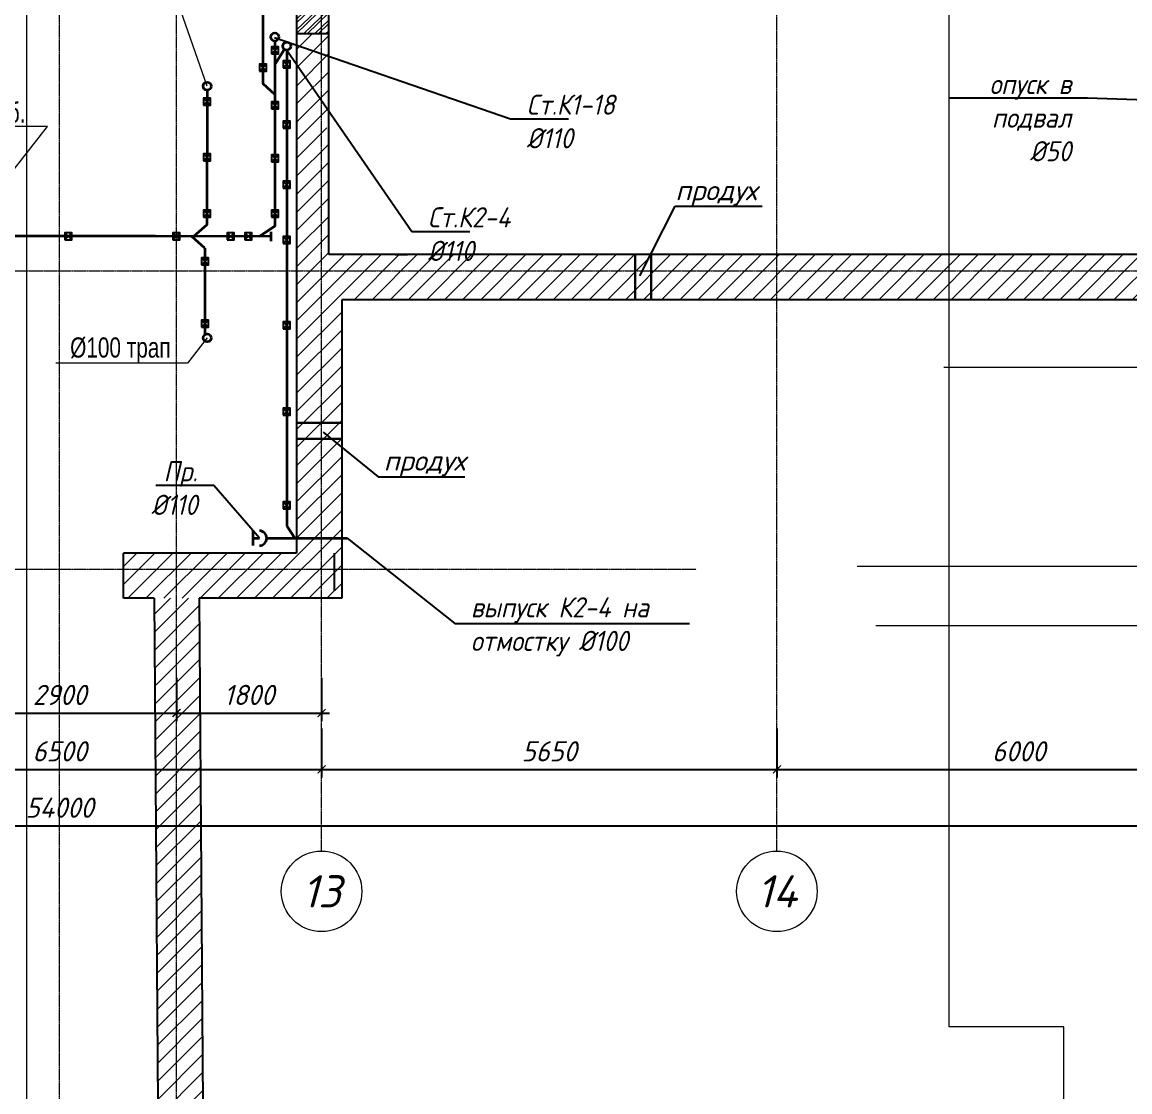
# Model space of a CAD drawing. Header units: millimetres. Extents: x -10178924 to 11692288, y -947381 to 58396.
# Drawn here: x 745672 to 759417, y -900598 to -887320 of the extents above; entities that cross this region are included whole.
import ezdxf
from ezdxf import colors
from ezdxf.entities.mleader import LeaderData, LeaderLine
from ezdxf.enums import TextEntityAlignment as Align
from ezdxf.math import Vec2, Vec3

# ---------------------------------------------------------------- set-up
doc = ezdxf.new("R2010")
doc.units = ezdxf.units.MM
doc.linetypes.add('осевая', pattern=[50.8, 31.75, -6.35, 6.35, -6.35])
for name, color, linetype, lineweight in [('!К2', 150, 'Continuous', 35), ('_0', 7, 'Continuous', 25), ('PDF _Разрезы', 7, 'Continuous', 9), ('ВК_ К1', 24, 'Continuous', 35), ('Перегородки', 162, 'Continuous', 9), ('перегородки нов.', 112, 'Continuous', 30), ('Размеры осевые', 153, 'Continuous', 9), ('Стены.1', 7, 'Continuous', 25), ('Текст 0.09', 250, 'Continuous', 5), ('ШТРИХОВКА', 252, 'Continuous', 15)]:
    doc.layers.add(name, color=color, linetype=linetype, lineweight=lineweight)
doc.layers.add('ВК_Выноски', color=7, linetype='Continuous')
doc.layers.add('Стены внутр.1', color=7, linetype='Continuous')
doc.styles.add('Gost_', font='isocpeur.ttf', dxfattribs={"width": 0.8, "height": 250})
doc.styles.add('ISOCPEUR', font='isocpeui.ttf', dxfattribs={"width": 0.9})
doc.styles.add('PDF ISOCPEUR Italic', font='isocpeui.ttf')
doc.styles.add('НТПИ_ТИ', font='isocpeui.ttf', dxfattribs={"height": 250})
doc.styles.add('Текст_М100', font='GOST_Common Italic.ttf', dxfattribs={"height": 250})
doc.dimstyles.new('Размеры_М100', dxfattribs={"dimtxt": 250, "dimasz": 100, "dimexe": 100, "dimexo": 100, "dimgap": 100, "dimtad": 1, "dimrnd": 5, "dimtxsty": 'Текст_М100', "dimblk": 'ARCHTICK', "dimcen": 250, "dimdle": 100, "dimadec": 0, "dimazin": 2, "dimtfac": 1, "dimtmove": 1, "dimatfit": 3, "dimfxl": 1, "dimarcsym": 0})

# ---------------------------------------------------------------- blocks, each defined once
blk = doc.blocks.new('_None')
blk = doc.blocks.new('*U2131')
at = {"color": 0, "lineweight": -2}
for p, q in [((215, -115), (215, 115)), ((215, 0), (115, 0))]:
    blk.add_line(p, q, dxfattribs=at)
blk.add_arc((115, 0), 115, 90, 270, dxfattribs=at)
at = {"color": 18, "lineweight": 40, "true_color": 0x050505, "style": 'Gost_', "width": 0.8, "flags": 1}
blk.add_attdef('ДИАМЕТР', text='', height=2.5, dxfattribs=at).set_placement((-24, 39), align=Align.MIDDLE_CENTER)
blk = doc.blocks.new('_ArchTick')
at = {"color": 0, "linetype": 'ByBlock', "const_width": 0.15}
blk.add_lwpolyline([(-0.5, -0.5), (0.5, 0.5)], dxfattribs=at)
blk = doc.blocks.new('*D2703')
at = {"layer": 'Defpoints', "color": 0, "ltscale": 100, "transparency": 16777216}
for p in [(0, -18048), (54000, -18048), (54000, -18687)]:
    blk.add_point(p, dxfattribs=at)
at = {"layer": 'Размеры осевые', "color": 0, "lineweight": -2, "ltscale": 100, "transparency": 16777216}
for p, q in [((0, -18148), (0, -18787)), ((54000, -18148), (54000, -18787)), ((-100, -18687), (54100, -18687))]:
    blk.add_line(p, q, dxfattribs=at)
at = {"layer": 'Размеры осевые', "color": 0, "lineweight": -2, "ltscale": 100, "transparency": 16777216, "xscale": 100, "yscale": 100, "zscale": 100, "rotation": 180}
blk.add_blockref('_ArchTick', (0, -18687), dxfattribs=at)
at = {"layer": 'Размеры осевые', "color": 0, "lineweight": -2, "ltscale": 100, "transparency": 16777216, "xscale": 100, "yscale": 100, "zscale": 100}
blk.add_blockref('_ArchTick', (54000, -18687), dxfattribs=at)
at = {"layer": 'Размеры осевые', "color": 0, "ltscale": 100, "transparency": 16777216, "insert": (27000, -18462), "char_height": 250, "attachment_point": 5, "style": 'Текст_М100'}
blk.add_mtext('54000', dxfattribs=at)
blk = doc.blocks.new('*D2705')
at = {"layer": 'Defpoints', "color": 0, "ltscale": 100, "transparency": 16777216}
for p in [(30250, -17380), (23750, -17775), (30250, -17987)]:
    blk.add_point(p, dxfattribs=at)
at = {"layer": 'Размеры осевые', "color": 0, "lineweight": -2, "ltscale": 100, "transparency": 16777216}
for p, q in [((30250, -17480), (30250, -18087)), ((23650, -17987), (30350, -17987)), ((23750, -17875), (23750, -18087))]:
    blk.add_line(p, q, dxfattribs=at)
at = {"layer": 'Размеры осевые', "color": 0, "lineweight": -2, "ltscale": 100, "transparency": 16777216, "xscale": 100, "yscale": 100, "zscale": 100, "rotation": 180}
blk.add_blockref('_ArchTick', (23750, -17987), dxfattribs=at)
at = {"layer": 'Размеры осевые', "color": 0, "lineweight": -2, "ltscale": 100, "transparency": 16777216, "xscale": 100, "yscale": 100, "zscale": 100}
blk.add_blockref('_ArchTick', (30250, -17987), dxfattribs=at)
at = {"layer": 'Размеры осевые', "color": 0, "ltscale": 100, "transparency": 16777216, "insert": (27000, -17762), "char_height": 250, "attachment_point": 5, "style": 'Текст_М100'}
blk.add_mtext('6500', dxfattribs=at)
blk = doc.blocks.new('*D2706')
at = {"layer": 'Defpoints', "color": 0, "ltscale": 100, "transparency": 16777216}
for p in [(30250, -17380), (35900, -17380), (35900, -17987)]:
    blk.add_point(p, dxfattribs=at)
at = {"layer": 'Размеры осевые', "color": 0, "lineweight": -2, "ltscale": 100, "transparency": 16777216}
for p, q in [((30250, -17480), (30250, -18087)), ((35900, -17480), (35900, -18087)), ((30150, -17987), (36000, -17987))]:
    blk.add_line(p, q, dxfattribs=at)
at = {"layer": 'Размеры осевые', "color": 0, "lineweight": -2, "ltscale": 100, "transparency": 16777216, "xscale": 100, "yscale": 100, "zscale": 100, "rotation": 180}
blk.add_blockref('_ArchTick', (30250, -17987), dxfattribs=at)
at = {"layer": 'Размеры осевые', "color": 0, "lineweight": -2, "ltscale": 100, "transparency": 16777216, "xscale": 100, "yscale": 100, "zscale": 100}
blk.add_blockref('_ArchTick', (35900, -17987), dxfattribs=at)
at = {"layer": 'Размеры осевые', "color": 0, "ltscale": 100, "transparency": 16777216, "insert": (33075, -17762), "char_height": 250, "attachment_point": 5, "style": 'Текст_М100'}
blk.add_mtext('5650', dxfattribs=at)
blk = doc.blocks.new('*D2707')
at = {"layer": 'Defpoints', "color": 0, "ltscale": 100, "transparency": 16777216}
for p in [(35900, -17380), (41900, -17380), (41900, -17987)]:
    blk.add_point(p, dxfattribs=at)
at = {"layer": 'Размеры осевые', "color": 0, "lineweight": -2, "ltscale": 100, "transparency": 16777216}
for p, q in [((35900, -17480), (35900, -18087)), ((41900, -17480), (41900, -18087)), ((35800, -17987), (42000, -17987))]:
    blk.add_line(p, q, dxfattribs=at)
at = {"layer": 'Размеры осевые', "color": 0, "lineweight": -2, "ltscale": 100, "transparency": 16777216, "xscale": 100, "yscale": 100, "zscale": 100, "rotation": 180}
blk.add_blockref('_ArchTick', (35900, -17987), dxfattribs=at)
at = {"layer": 'Размеры осевые', "color": 0, "lineweight": -2, "ltscale": 100, "transparency": 16777216, "xscale": 100, "yscale": 100, "zscale": 100}
blk.add_blockref('_ArchTick', (41900, -17987), dxfattribs=at)
at = {"layer": 'Размеры осевые', "color": 0, "ltscale": 100, "transparency": 16777216, "insert": (38900, -17762), "char_height": 250, "attachment_point": 5, "style": 'Текст_М100'}
blk.add_mtext('6000', dxfattribs=at)
blk = doc.blocks.new('*D2711')
at = {"layer": 'Defpoints', "color": 0, "ltscale": 100, "transparency": 16777216}
for p in [(28450, -16752), (25550, -17004), (28450, -17287)]:
    blk.add_point(p, dxfattribs=at)
at = {"layer": 'Размеры осевые', "color": 0, "lineweight": -2, "ltscale": 100, "transparency": 16777216}
for p, q in [((28450, -16852), (28450, -17387)), ((25550, -17104), (25550, -17387)), ((25450, -17287), (28550, -17287))]:
    blk.add_line(p, q, dxfattribs=at)
at = {"layer": 'Размеры осевые', "color": 0, "lineweight": -2, "ltscale": 100, "transparency": 16777216, "xscale": 100, "yscale": 100, "zscale": 100, "rotation": 180}
blk.add_blockref('_ArchTick', (25550, -17287), dxfattribs=at)
at = {"layer": 'Размеры осевые', "color": 0, "lineweight": -2, "ltscale": 100, "transparency": 16777216, "xscale": 100, "yscale": 100, "zscale": 100}
blk.add_blockref('_ArchTick', (28450, -17287), dxfattribs=at)
at = {"layer": 'Размеры осевые', "color": 0, "ltscale": 100, "transparency": 16777216, "insert": (27000, -17062), "char_height": 250, "attachment_point": 5, "style": 'Текст_М100'}
blk.add_mtext('2900', dxfattribs=at)
blk = doc.blocks.new('*D2712')
at = {"layer": 'Defpoints', "color": 0, "ltscale": 100, "transparency": 16777216}
for p in [(28450, -16752), (30250, -16752), (30250, -17287)]:
    blk.add_point(p, dxfattribs=at)
at = {"layer": 'Размеры осевые', "color": 0, "lineweight": -2, "ltscale": 100, "transparency": 16777216}
for p, q in [((28450, -16852), (28450, -17387)), ((30250, -16852), (30250, -17387)), ((28350, -17287), (30350, -17287))]:
    blk.add_line(p, q, dxfattribs=at)
at = {"layer": 'Размеры осевые', "color": 0, "lineweight": -2, "ltscale": 100, "transparency": 16777216, "xscale": 100, "yscale": 100, "zscale": 100, "rotation": 180}
blk.add_blockref('_ArchTick', (28450, -17287), dxfattribs=at)
at = {"layer": 'Размеры осевые', "color": 0, "lineweight": -2, "ltscale": 100, "transparency": 16777216, "xscale": 100, "yscale": 100, "zscale": 100}
blk.add_blockref('_ArchTick', (30250, -17287), dxfattribs=at)
at = {"layer": 'Размеры осевые', "color": 0, "ltscale": 100, "transparency": 16777216, "insert": (29350, -17062), "char_height": 250, "attachment_point": 5, "style": 'Текст_М100'}
blk.add_mtext('1800', dxfattribs=at)
blk = doc.blocks.new('A$C5282721b')
at = {"layer": 'Перегородки', "lineweight": 20, "true_color": 0x000000, "transparency": 33554687}
h = blk.add_hatch(dxfattribs=at)
h.set_pattern_fill('ANSI32', color=18, scale=10, angle=359)
h.set_pattern_definition([(44, (3697.79, 237821.82), (-66.16621, 68.517116), []), (44, (3742.68, 237821.04), (-66.16621, 68.517116), [])])
h.paths.add_polyline_path([(30340.503, -8261.283), (29940.503, -8261.282), (29940.503, -8858.185), (30342.672, -8858.185)])
at = {"layer": 'ШТРИХОВКА', "ltscale": 100, "true_color": 0x000000, "transparency": 33554687}
h = blk.add_hatch(dxfattribs=at)
h.set_pattern_fill('ANSI31', color=18, scale=50)
h.set_pattern_definition([(45, (-79853.19, 25128.16), (-112.2532, 112.2532), [])])
h.paths.add_polyline_path([(30308.806, -10037.639), (30340.503, -10057.45), (30340.503, -9982.609)], flags=16)
h.paths.add_polyline_path([(29940.503, -9500.003), (30274.939, -9500.003), (30340.503, -9500.003), (30340.503, -8858.185), (29940.503, -8858.185)])
h.paths.add_polyline_path([(30340.503, -9510.106), (29940.503, -9505.804), (29940.503, -15302.111), (27792.557, -15302.111), (27792.557, -15862.111), (30500.503, -15862.111), (30500.503, -12156.906), (44179.391, -12156.906), (44179.391, -11596.906), (30340.503, -11596.906)])
h = blk.add_hatch(dxfattribs=at)
h.set_pattern_fill('ANSI31', color=18, scale=50)
h.set_pattern_definition([(45, (-104060.72, 12739.44), (-112.2532, 112.2532), [])])
h.paths.add_polyline_path([(28819.385, -27909.346), (28259.391, -27912.252), (28288.13, -31868.119), (27792.557, -31868.119), (27792.557, -32428.119), (29042.101, -32424.051), (29042.101, -31868.119), (28848.144, -31868.119)])
h.paths.add_polyline_path([(28251.265, -26793.645), (28811.26, -26790.739), (28731.866, -15862.111), (28171.851, -15862.111)])
at = {"layer": 'PDF _Разрезы', "color": 18, "lineweight": 9, "true_color": 0x000000, "transparency": 33554687}
for points in [[(26590.978, -58613.553), (26594.843, 2746.034)], [(39460.485, -52606.265), (39460.485, -21182.649), (38038.076, -21182.649), (38038.076, 2729.276)]]:
    blk.add_lwpolyline(points, dxfattribs=at)
at = {"layer": 'Перегородки', "color": 18, "linetype": 'Continuous', "lineweight": 25, "true_color": 0x000000, "transparency": 33554687}
blk.add_line((30342.672, -8858.185), (29940.503, -8858.185), dxfattribs=at)
at = {"layer": 'перегородки нов.', "color": 18, "ltscale": 100, "true_color": 0x000000, "transparency": 33554687}
for p, q in [((34140.503, -12156.906), (34140.503, -11596.906)), ((34340.503, -12156.906), (34340.503, -11596.906)), ((29940.503, -13684.509), (30500.503, -13684.509)), ((29940.503, -13884.509), (30500.503, -13884.509))]:
    blk.add_line(p, q, dxfattribs=at)
at = {"layer": 'Размеры осевые', "color": 251, "linetype": 'осевая', "ltscale": 0.5, "transparency": 33554687}
for p, q in [((27000, -52200), (27000, 1500)), ((30250, -19000), (30250, 1500)), ((35900, -19000), (35900, 1500)), ((28450, -58512.867), (28450, -4812.867)), ((-9750, -11800), (57900, -11800)), ((-9750, -15500), (34900, -15500))]:
    blk.add_line(p, q, dxfattribs=at)
at = {"layer": 'Размеры осевые', "color": 251, "ltscale": 100, "transparency": 33554687}
for centre in [(30250, -19500), (35900, -19500)]:
    blk.add_circle(centre, 500, dxfattribs=at)
at = {"layer": 'Стены внутр.1', "color": 18, "linetype": 'Continuous', "true_color": 0x000000, "transparency": 33554687, "flags": 128}
for points in [[(30340.503, -11596.906), (30340.503, -4591.943)], [(29940.503, -8240.115), (29940.503, -10500.003)], [(29940.503, -10500.003), (29940.503, -11596.906)]]:
    blk.add_lwpolyline(points, dxfattribs=at)
at = {"layer": 'Стены.1', "color": 18, "linetype": 'Continuous', "true_color": 0x000000, "transparency": 33554687}
blk.add_line((27792.557, -15862.111), (27792.557, -15302.111), dxfattribs=at)
at = {"layer": 'Стены.1', "color": 18, "linetype": 'Continuous', "true_color": 0x000000, "transparency": 33554687, "flags": 128}
for points in [[(29940.503, -11596.906), (29940.503, -12066.906)], [(46664.121, -11596.906), (30340.503, -11596.906)], [(29940.503, -12066.906), (29940.503, -15302.111)], [(54269.391, -12156.906), (30500.503, -12156.906)], [(30500.503, -12156.906), (30500.503, -15862.111)], [(29940.503, -15302.111), (27792.557, -15302.111)], [(28171.851, -15862.111), (27792.557, -15862.111)], [(28171.851, -15862.111), (28288.13, -31868.119)], [(30500.503, -15862.111), (28731.866, -15862.111)], [(28731.866, -15862.111), (28848.144, -31868.119)]]:
    blk.add_lwpolyline(points, dxfattribs=at)
at = {"layer": 'Текст 0.09', "linetype": 'ByBlock', "lineweight": -2, "ltscale": 100, "transparency": 33554687}
blk.add_line((34639.973, -10997.574), (34640.333, -10997.574), dxfattribs=at)
blk.add_line((34639.973, -10997.574), (34640.333, -10997.574), dxfattribs=at)
at = {"layer": 'Текст 0.09', "color": 7, "linetype": 'ByBlock', "lineweight": -2, "ltscale": 100, "transparency": 33554687}
blk.add_line((30954.356, -14353.307), (30954.716, -14353.307), dxfattribs=at)
blk.add_line((30954.356, -14353.307), (30954.716, -14353.307), dxfattribs=at)
at = {"layer": 'Текст 0.09', "linetype": 'ByBlock', "lineweight": -2, "ltscale": 100, "transparency": 33554687}
for points in [[(34200.574, -11859.854), (34639.973, -10997.574)], [(34200.574, -11859.854), (34639.973, -10997.574)], [(34640.333, -10997.574), (35715.612, -10997.574)], [(34640.333, -10997.574), (35715.612, -10997.574)]]:
    blk.add_lwpolyline(points, dxfattribs=at)
at = {"layer": 'Текст 0.09', "color": 7, "linetype": 'ByBlock', "lineweight": -2, "ltscale": 100, "transparency": 33554687}
for points in [[(30270.337, -13801.13), (30954.356, -14353.307)], [(30270.337, -13801.13), (30954.356, -14353.307)], [(30954.716, -14353.307), (32029.995, -14353.307)], [(30954.716, -14353.307), (32029.995, -14353.307)]]:
    blk.add_lwpolyline(points, dxfattribs=at)
at = {"layer": 'Текст 0.09', "ltscale": 100, "transparency": 33554687}
blk.add_solid([(34200.601, -11859.868), (34200.493, -11860.014), (34200.548, -11859.84)], dxfattribs=at)
blk.add_solid([(34200.601, -11859.868), (34200.493, -11860.014), (34200.548, -11859.84)], dxfattribs=at)
at = {"layer": 'Текст 0.09', "color": 7, "ltscale": 100, "transparency": 33554687}
blk.add_solid([(30270.319, -13801.153), (30270.197, -13801.017), (30270.356, -13801.107)], dxfattribs=at)
blk.add_solid([(30270.319, -13801.153), (30270.197, -13801.017), (30270.356, -13801.107)], dxfattribs=at)
at = {"layer": 'Размеры осевые', "color": 251, "ltscale": 100, "transparency": 33554687, "style": 'PDF ISOCPEUR Italic'}
for s, p in [('13', (30250, -19500)), ('14', (35900, -19500))]:
    blk.add_text(s, height=400, dxfattribs=at).set_placement(p, align=Align.MIDDLE_CENTER)
at = {"layer": 'Текст 0.09', "color": 7, "ltscale": 100, "transparency": 33554687, "char_height": 250, "style": 'НТПИ_ТИ'}
for insert, attachment_point in [((34640.423, -10672.574), 1), ((34640.423, -10672.574), 1), ((32029.995, -14028.307), 3), ((32029.995, -14028.307), 3)]:
    blk.add_mtext('продух', dxfattribs=dict(at, insert=insert, attachment_point=attachment_point))
at = {"layer": 'Размеры осевые', "color": 251, "ltscale": 100, "transparency": 33554687}
for base, p1, p2, picture, middle in [((28450, -17286.992), (25550, -17004.374), (28450, -16751.505), '*D2711', (27000, -17061.992)), ((30250, -17286.992), (28450, -16751.505), (30250, -16751.505), '*D2712', (29350, -17061.992)), ((30250, -17986.992), (23750, -17775.5), (30250, -17380.492), '*D2705', (27000, -17761.992)), ((35900, -17986.992), (30250, -17380.492), (35900, -17380.492), '*D2706', (33075, -17761.992)), ((41900, -17986.992), (35900, -17380.492), (41900, -17380.492), '*D2707', (38900, -17761.992)), ((54000, -18686.992), (0, -18048.178), (54000, -18048.178), '*D2703', (27000, -18461.992))]:
    dim = blk.add_linear_dim(base=base, p1=p1, p2=p2, dimstyle='Размеры_М100', dxfattribs=at)
    dim.commit()
    dim.dimension.update_dxf_attribs({"geometry": picture, "text_midpoint": middle})

msp = doc.modelspace()

# ---------------------------------------------------------------- linework, layer by layer
at = {"layer": '!К2', "ltscale": 100}
for p, q in [((748954.5, -887667.8), (748954.5, -893572.3)), ((749053.8, -893725.5), (748954.5, -893572.3)), ((748707.4, -893725.3), (749705.7, -893726.1))]:
    msp.add_line(p, q, dxfattribs=at)
msp.add_circle((748955.8, -887617.8), 50, dxfattribs=at)
for p, q in [((748765.9, -887626), (748853, -887713.1)), ((748853, -887626), (748765.9, -887713.1)), ((748615.4, -887840.3), (748702.5, -887927.3)), ((748702.5, -887840.3), (748615.4, -887927.3)), ((748911, -887801.4), (748998, -887888.4)), ((748998, -887801.4), (748911, -887888.4)), ((747923.3, -888265.6), (748010.4, -888352.6)), ((748010.4, -888265.6), (747923.3, -888352.6)), ((748765.9, -888311.1), (748853, -888398.1)), ((748853, -888311.1), (748765.9, -888398.1)), ((748911, -888549.5), (748998, -888636.6)), ((748998, -888549.5), (748911, -888636.6)), ((747922.1, -888956.1), (748009.2, -889043.1)), ((748009.2, -888956.1), (747922.1, -889043.1)), ((748765.9, -888967), (748853, -889054)), ((748853, -888967), (748765.9, -889054)), ((748911, -889292.5), (748998, -889379.5)), ((748998, -889292.5), (748911, -889379.5)), ((747920.9, -889655.3), (748007.9, -889742.3)), ((748007.9, -889655.3), (747920.9, -889742.3)), ((748765.9, -889655.3), (748853, -889742.3)), ((748853, -889655.3), (748765.9, -889742.3)), ((746201, -889934.2), (746288.1, -890021.2)), ((746288.1, -889934.2), (746201, -890021.2)), ((747543.5, -889934.7), (747630.6, -890021.7)), ((747630.6, -889934.7), (747543.5, -890021.7)), ((748215.3, -889936), (748302.4, -890023)), ((748302.4, -889936), (748215.3, -890023)), ((748436.2, -889936.4), (748523.3, -890023.4)), ((748523.3, -889936.4), (748436.2, -890023.4)), ((748911, -889979.4), (748998, -890066.4)), ((748998, -889979.4), (748911, -890066.4)), ((747898.1, -890246.2), (747985.1, -890333.3)), ((747985.1, -890246.2), (747898.1, -890333.3)), ((747898.9, -891018.9), (747986, -891106)), ((747986, -891018.9), (747898.9, -891106)), ((748911, -891040.1), (748998, -891127.2)), ((748998, -891040.1), (748911, -891127.2)), ((748911, -892112.5), (748998, -892199.5)), ((748998, -892112.5), (748911, -892199.5)), ((748911, -893276), (748998, -893363)), ((748998, -893276), (748911, -893363))]:
    msp.add_line(p, q)
for points in [[(748765.9, -887713.1), (748853, -887713.1), (748853, -887626), (748765.9, -887626)], [(748615.4, -887927.3), (748702.5, -887927.3), (748702.5, -887840.3), (748615.4, -887840.3)], [(748911, -887888.4), (748998, -887888.4), (748998, -887801.4), (748911, -887801.4)], [(747923.3, -888352.6), (748010.4, -888352.6), (748010.4, -888265.6), (747923.3, -888265.6)], [(748765.9, -888398.1), (748853, -888398.1), (748853, -888311.1), (748765.9, -888311.1)], [(748911, -888636.6), (748998, -888636.6), (748998, -888549.5), (748911, -888549.5)], [(747922.1, -889043.1), (748009.2, -889043.1), (748009.2, -888956.1), (747922.1, -888956.1)], [(748765.9, -889054), (748853, -889054), (748853, -888967), (748765.9, -888967)], [(748911, -889379.5), (748998, -889379.5), (748998, -889292.5), (748911, -889292.5)], [(747920.9, -889742.3), (748007.9, -889742.3), (748007.9, -889655.3), (747920.9, -889655.3)], [(748765.9, -889742.3), (748853, -889742.3), (748853, -889655.3), (748765.9, -889655.3)], [(746201, -890021.2), (746288.1, -890021.2), (746288.1, -889934.2), (746201, -889934.2)], [(747543.5, -890021.7), (747630.6, -890021.7), (747630.6, -889934.7), (747543.5, -889934.7)], [(748215.3, -890023), (748302.4, -890023), (748302.4, -889936), (748215.3, -889936)], [(748436.2, -890023.4), (748523.3, -890023.4), (748523.3, -889936.4), (748436.2, -889936.4)], [(748911, -890066.4), (748998, -890066.4), (748998, -889979.4), (748911, -889979.4)], [(747898.1, -890333.3), (747985.1, -890333.3), (747985.1, -890246.2), (747898.1, -890246.2)], [(747898.9, -891106), (747986, -891106), (747986, -891018.9), (747898.9, -891018.9)], [(748911, -891127.2), (748998, -891127.2), (748998, -891040.1), (748911, -891040.1)], [(748911, -892199.5), (748998, -892199.5), (748998, -892112.5), (748911, -892112.5)], [(748911, -893363), (748998, -893363), (748998, -893276), (748911, -893276)]]:
    msp.add_lwpolyline(points, close=True)
at = {"layer": '_0'}
msp.add_line((750301.8, -890205.7), (750451.8, -890205.7), dxfattribs=at)
at = {"layer": '_0', "color": 7, "linetype": 'Continuous', "flags": 128}
msp.add_lwpolyline([(749547.5, -894380.9), (749547.5, -893910.9)], dxfattribs=at)
at = {"layer": 'ВК_ К1', "ltscale": 100}
for p, q in [((748925.4, -887657.5), (748809.4, -887845.9)), ((748757.1, -889921.8), (748757.1, -890039.1)), ((747328, -889977.7), (743542, -889977.7)), ((748757.1, -889980.4), (747328, -889977.7))]:
    msp.add_line(p, q, dxfattribs=at)
at = {"layer": 'ВК_ К1'}
for p, q in [((747967.1, -888164.9), (747964.2, -889834.3)), ((747964.2, -889834.3), (747798.4, -889979.1)), ((747940.9, -890125.4), (747775.8, -889980)), ((747942.6, -891197.1), (747941.4, -890125.8))]:
    msp.add_line(p, q, dxfattribs=at)
msp.add_lwpolyline([(748658.9, -884867.8), (748658.9, -888080.8), (748809.4, -888217.3)], dxfattribs=at)
at = {"layer": 'ВК_ К1', "ltscale": 100}
msp.add_lwpolyline([(748809.4, -887554.5), (748809.4, -889852), (748613.2, -889980.2)], dxfattribs=at)
for centre in [(748807.5, -887504.5), (747967.2, -888114.9), (747968.8, -891239.7)]:
    msp.add_circle(centre, 50, dxfattribs=at)
at = {"layer": 'перегородки нов.', "color": 7, "ltscale": 100, "transparency": 33554687}
for p, q in [((749077.5, -892293.3), (749547.5, -892293.3)), ((749077.5, -892493.3), (749547.5, -892493.3))]:
    msp.add_line(p, q, dxfattribs=at)
at = {"layer": 'Стены внутр.1', "transparency": 33554687}
msp.add_line((750301.8, -890205.7), (750451.8, -890205.7), dxfattribs=at)
at = {"layer": 'Стены.1', "color": 7, "linetype": 'Continuous', "transparency": 33554687, "flags": 128}
msp.add_lwpolyline([(749547.5, -894380.9), (749547.5, -893910.9)], dxfattribs=at)

# ---------------------------------------------------------------- block references
at = {"layer": '!К2', "ltscale": 100, "xscale": 0.8000000000000009, "yscale": 0.8000000000000009, "zscale": 0.8000000000000009, "rotation": 180}
msp.add_blockref('*U2131', (748707.4, -893725.3), dxfattribs=at)
msp.add_blockref('A$C5282721b', (719137, -878608.8))

# ---------------------------------------------------------------- leaders
at = {"layer": '_0'}
ml = msp.add_multileader_mtext('Standard', dxfattribs=at)
ml.set_content('{\\fArial Narrow|b0|i0|c0|p34;\\C7;%%C1\\fArial Narrow|b0|i0|c204|p34;0\\fArial Narrow|b0|i0|c0|p34;0\\fArial Narrow|b0|i0|c204|p34; трап}', color=256, style='ISOCPEUR')
ml.set_leader_properties(lineweight=13)
ml.set_arrow_properties(name='NONE')
ml.build(insert=Vec2(0, 0))
ml.multileader.update_dxf_attribs({"text_left_attachment_type": 6, "text_right_attachment_type": 6, "dogleg_length": 100, "arrow_head_size": 300})
ctx = ml.context
ctx.base_point, ctx.char_height, ctx.arrow_head_size, ctx.landing_gap_size, ctx.plane_origin = Vec3(746055, -886419), 250, 300, 0.09, Vec3(758716.8, -880166)
ctx.left_attachment, ctx.right_attachment = 6, 6
notes = []
notes.append((ctx, [(1, (1, 1, 0), (747373.8, -886419), (-1, 0), 100, [(1, [(747967.2, -888114.9)], 0, [])])]))
ctx.mtext.insert, ctx.mtext.width, ctx.mtext.flow_direction = Vec3(745919.6, -886099.6), 2067.973, 5
ml = msp.add_multileader_mtext('Standard', dxfattribs=at)
ml.set_content('{\\fArial Narrow|b0|i0|c204|p34;\\C7;чуг.безраструб.\\fArial Narrow|b0|i0|c0|p34;\\P%%C\\fArial Narrow|b0|i0|c204|p34;100}', color=256, style='ISOCPEUR')
ml.set_leader_properties(lineweight=13)
ml.set_arrow_properties(name='NONE')
ml.build(insert=Vec2(0, 0))
ml.multileader.update_dxf_attribs({"text_left_attachment_type": 6, "text_right_attachment_type": 6, "dogleg_length": 100, "arrow_head_size": 300})
ctx = ml.context
ctx.base_point, ctx.char_height, ctx.arrow_head_size, ctx.landing_gap_size, ctx.plane_origin = Vec3(744053.9, -888616.4), 250, 300, 0.09, Vec3(759859.1, -883708.4)
ctx.left_attachment, ctx.right_attachment = 6, 6
notes.append((ctx, [(1, (1, 1, 0), (745986.6, -888616.4), (-1, 0), 100, [(1, [(744917.1, -889977.7)], 0, [])])]))
ctx.mtext.insert, ctx.mtext.width, ctx.mtext.flow_direction = Vec3(743850.4, -888316.4), 2067.973, 5
ml = msp.add_multileader_mtext('Standard', dxfattribs=at)
ml.set_content('{\\fArial Narrow|b0|i0|c0|p34;\\C7;%%C1\\fArial Narrow|b0|i0|c204|p34;0\\fArial Narrow|b0|i0|c0|p34;0\\fArial Narrow|b0|i0|c204|p34; трап}', color=256, style='ISOCPEUR')
ml.set_leader_properties(lineweight=13)
ml.set_arrow_properties(name='NONE')
ml.build(insert=Vec2(0, 0))
ml.multileader.update_dxf_attribs({"text_left_attachment_type": 6, "text_right_attachment_type": 6, "dogleg_length": 100, "arrow_head_size": 300})
ctx = ml.context
ctx.base_point, ctx.char_height, ctx.arrow_head_size, ctx.landing_gap_size, ctx.plane_origin = Vec3(746403.1, -891553.1), 250, 300, 0.09, Vec3(759064.9, -885300)
ctx.left_attachment, ctx.right_attachment = 6, 6
notes.append((ctx, [(1, (1, 1, 0), (747721.9, -891553.1), (-1, 0), 100, [(1, [(747968.8, -891239.7)], 0, [])])]))
ctx.mtext.insert, ctx.mtext.width, ctx.mtext.flow_direction = Vec3(746267.8, -891233.7), 2067.973, 5
at = {"layer": 'ВК_Выноски'}
ml = msp.add_multileader_mtext('Standard', dxfattribs=at)
ml.set_content('{\\W0.9;Ст.К1-18\\P%%C110 }', color=7, style='ISOCPEUR')
ml.set_leader_properties(color=7, linetype='ByLayer', lineweight=-1)
ml.set_arrow_properties(name='NONE')
ml.build(insert=Vec2(0, 0))
ml.multileader.update_dxf_attribs({"text_left_attachment_type": 6, "text_right_attachment_type": 6, "dogleg_length": 0.36, "arrow_head_size": 300})
ctx = ml.context
ctx.base_point, ctx.char_height, ctx.arrow_head_size, ctx.landing_gap_size, ctx.plane_origin = Vec3(751832.1, -888519.4), 250, 300, 100, Vec3(761044.9, -913993)
ctx.left_attachment, ctx.right_attachment = 6, 6
notes.append((ctx, [(0, (1, 1, 0), (751731.7, -888519.4), (1, 0), 100.4, [(0, [(748805.3, -887509.2)], 0, [])])]))
ctx.mtext.insert, ctx.mtext.width, ctx.mtext.flow_direction = Vec3(751932.1, -888219.4), 513.532, 5
ml = msp.add_multileader_mtext('Standard', dxfattribs=at)
ml.set_content('{\\W0.9;Ст.К2-4\\P%%C110 }', color=7, style='ISOCPEUR')
ml.set_leader_properties(color=7, linetype='ByLayer', lineweight=-1)
ml.set_arrow_properties(name='NONE')
ml.build(insert=Vec2(0, 0))
ml.multileader.update_dxf_attribs({"text_left_attachment_type": 6, "text_right_attachment_type": 6, "dogleg_length": 0.36, "arrow_head_size": 300})
ctx = ml.context
ctx.base_point, ctx.char_height, ctx.arrow_head_size, ctx.landing_gap_size, ctx.plane_origin = Vec3(750606.6, -889917.6), 250, 300, 100, Vec3(761336.3, -914525.7)
ctx.left_attachment, ctx.right_attachment = 6, 6
notes.append((ctx, [(0, (1, 1, 0), (750506.2, -889917.6), (1, 0), 100.4, [(0, [(748955.8, -887667.8)], 0, [])])]))
ctx.mtext.insert, ctx.mtext.width, ctx.mtext.flow_direction = Vec3(750706.6, -889617.6), 513.532, 5
ml = msp.add_multileader_mtext('Standard', dxfattribs=at)
ml.set_content('{\\W0.9;опуск в подвал %%C50}', color=7, style='ISOCPEUR')
ml.set_leader_properties(color=7, linetype='ByLayer', lineweight=-1)
ml.set_arrow_properties(name='NONE')
ml.build(insert=Vec2(0, 0))
ml.multileader.update_dxf_attribs({"text_left_attachment_type": 6, "text_right_attachment_type": 6, "dogleg_length": 0.36, "arrow_head_size": 300})
ctx = ml.context
ctx.base_point, ctx.char_height, ctx.arrow_head_size, ctx.landing_gap_size, ctx.plane_origin = Vec3(757525.7, -888264.2), 250, 300, 100, Vec3(773481.4, -915191.5)
ctx.left_attachment, ctx.right_attachment, ctx.text_align_type = 6, 6, 2
notes.append((ctx, [(1, (1, 1, 0), (758889.5, -888264.2), (-1, 0), 100.4, [(0, [(764127.8, -888448.7)], 0, [])])]))
ctx.mtext.insert, ctx.mtext.width, ctx.mtext.alignment, ctx.mtext.flow_direction = Vec3(758689.1, -887964.2), 1489.588, 3, 5
at = {"layer": 'ВК_Выноски', "lineweight": -2}
ml = msp.add_multileader_mtext('Standard', dxfattribs=at)
ml.set_content('Дренажный насос ^JГном 10-10', color=256, style='ISOCPEUR')
ml.set_leader_properties(lineweight=13)
ml.build(insert=Vec2(0, 0))
ml.multileader.update_dxf_attribs({"text_left_attachment_type": 6, "text_right_attachment_type": 6, "dogleg_length": 1, "arrow_head_size": 300, "scale": 100})
ctx = ml.context
ctx.base_point, ctx.scale, ctx.char_height, ctx.arrow_head_size, ctx.landing_gap_size, ctx.plane_origin = Vec3(757397, -891606.7), 100, 250, 300, 0.09, Vec3(764230.6, -891116.2)
ctx.left_attachment, ctx.right_attachment, ctx.text_align_type = 6, 6, 1
notes.append((ctx, [(1, (1, 1, 0), (760034.7, -891606.7), (-1, 0), 100, [(0, [(763330.9, -888041.1)], 0, [])])]))
ctx.mtext.insert, ctx.mtext.width, ctx.mtext.alignment, ctx.mtext.flow_direction = Vec3(758597.1, -891306.7), 218673.814, 2, 5
ml = msp.add_multileader_mtext('Standard', dxfattribs=at)
ml.set_content('Канализационный затвор \\Pс электроприводом %%C100', color=256, style='ISOCPEUR')
ml.set_leader_properties(lineweight=13)
ml.build(insert=Vec2(0, 0))
ml.multileader.update_dxf_attribs({"text_left_attachment_type": 6, "text_right_attachment_type": 6, "dogleg_length": 1, "arrow_head_size": 300, "scale": 100})
ctx = ml.context
ctx.base_point, ctx.scale, ctx.char_height, ctx.arrow_head_size, ctx.landing_gap_size, ctx.plane_origin = Vec3(756340.5, -894076.4), 100, 250, 300, 0.09, Vec3(765388, -892349.7)
ctx.left_attachment, ctx.right_attachment, ctx.text_align_type = 6, 6, 1
notes.append((ctx, [(1, (1, 1, 0), (760172.6, -894076.4), (-1, 0), 100, [(1, [(762814.7, -888224), (763650.3, -888847.6)], 0, [])])]))
ctx.mtext.insert, ctx.mtext.width, ctx.mtext.alignment, ctx.mtext.flow_direction = Vec3(758085.1, -893751.4), 218673.814, 2, 5
ml = msp.add_multileader_mtext('Standard', dxfattribs=at)
ml.set_content('Канализационная станция\\PSFA SANICUBIC 1 WP NM 4', color=256, style='ISOCPEUR')
ml.set_leader_properties(lineweight=13)
ml.build(insert=Vec2(0, 0))
ml.multileader.update_dxf_attribs({"text_left_attachment_type": 6, "text_right_attachment_type": 6, "dogleg_length": 1, "arrow_head_size": 300, "scale": 100})
ctx = ml.context
ctx.base_point, ctx.scale, ctx.char_height, ctx.arrow_head_size, ctx.landing_gap_size, ctx.plane_origin = Vec3(756446, -894813.5), 100, 250, 300, 0.09, Vec3(765510.9, -891140.3)
ctx.left_attachment, ctx.right_attachment, ctx.text_align_type = 6, 6, 1
notes.append((ctx, [(1, (1, 1, 0), (760460.5, -894813.5), (-1, 0), 100, [(0, [(764370.6, -888257.4)], 0, [])])]))
ctx.mtext.insert, ctx.mtext.width, ctx.mtext.alignment, ctx.mtext.flow_direction = Vec3(758279.1, -894513.5), 218673.814, 2, 5
at = {"layer": 'ВК_Выноски'}
ml = msp.add_multileader_mtext('Standard', dxfattribs=at)
ml.set_content('{\\W0.9;Пр.\\P%%C110}', color=7, style='ISOCPEUR')
ml.set_leader_properties(color=7, linetype='ByLayer', lineweight=-1)
ml.set_arrow_properties(name='NONE')
ml.build(insert=Vec2(0, 0))
ml.multileader.update_dxf_attribs({"text_left_attachment_type": 6, "text_right_attachment_type": 6, "dogleg_length": 0.36, "arrow_head_size": 300})
ctx = ml.context
ctx.base_point, ctx.char_height, ctx.arrow_head_size, ctx.landing_gap_size, ctx.plane_origin = Vec3(747184.4, -893069.7), 250, 300, 100, Vec3(741905.9, -925514.6)
ctx.left_attachment, ctx.right_attachment, ctx.text_align_type = 6, 6, 2
notes.append((ctx, [(0, (1, 1, 0), (748049.3, -893069.7), (-1, 0), 100.4, [(0, [(748615.4, -893725.3)], 0, [])])]))
ctx.mtext.insert, ctx.mtext.width, ctx.mtext.alignment, ctx.mtext.flow_direction = Vec3(747848.9, -892769.7), 513.532, 3, 5
ml = msp.add_multileader_mtext('Standard', dxfattribs=at)
ml.set_content('выпуск К2-4 на отмостку %%C100', color=7, style='ISOCPEUR')
ml.set_leader_properties(color=7, linetype='ByLayer', lineweight=-1)
ml.set_arrow_properties(name='NONE')
ml.build(insert=Vec2(0, 0))
ml.multileader.update_dxf_attribs({"text_left_attachment_type": 6, "text_right_attachment_type": 6, "dogleg_length": 0.36, "arrow_head_size": 300})
ctx = ml.context
ctx.base_point, ctx.char_height, ctx.arrow_head_size, ctx.landing_gap_size, ctx.plane_origin = Vec3(751139.7, -894783.4), 250, 300, 100, Vec3(760149.1, -892907.1)
ctx.left_attachment, ctx.right_attachment = 6, 6
notes.append((ctx, [(0, (1, 1, 0), (751039.4, -894783.4), (1, 0), 100.4, [(0, [(749705.7, -893726.1)], 0, [])])]))
ctx.mtext.insert, ctx.mtext.width, ctx.mtext.flow_direction = Vec3(751239.7, -894458.4), 2685.931, 5
for ctx, leaders in notes:
    for number, flags, end, landing, length, lines in leaders:
        leader = LeaderData()
        leader.index, (leader.has_last_leader_line, leader.has_dogleg_vector, leader.attachment_direction) = number, flags
        leader.last_leader_point, leader.dogleg_vector, leader.dogleg_length = Vec3(end), Vec3(landing), length
        for number, points, colour, breaks in lines:
            line = LeaderLine()
            line.index, line.vertices, line.color, line.breaks = number, Vec3.list(points), colors.encode_raw_color(colour), breaks
            leader.lines.append(line)
        ctx.leaders.append(leader)

doc.saveas('drawing.dxf')
